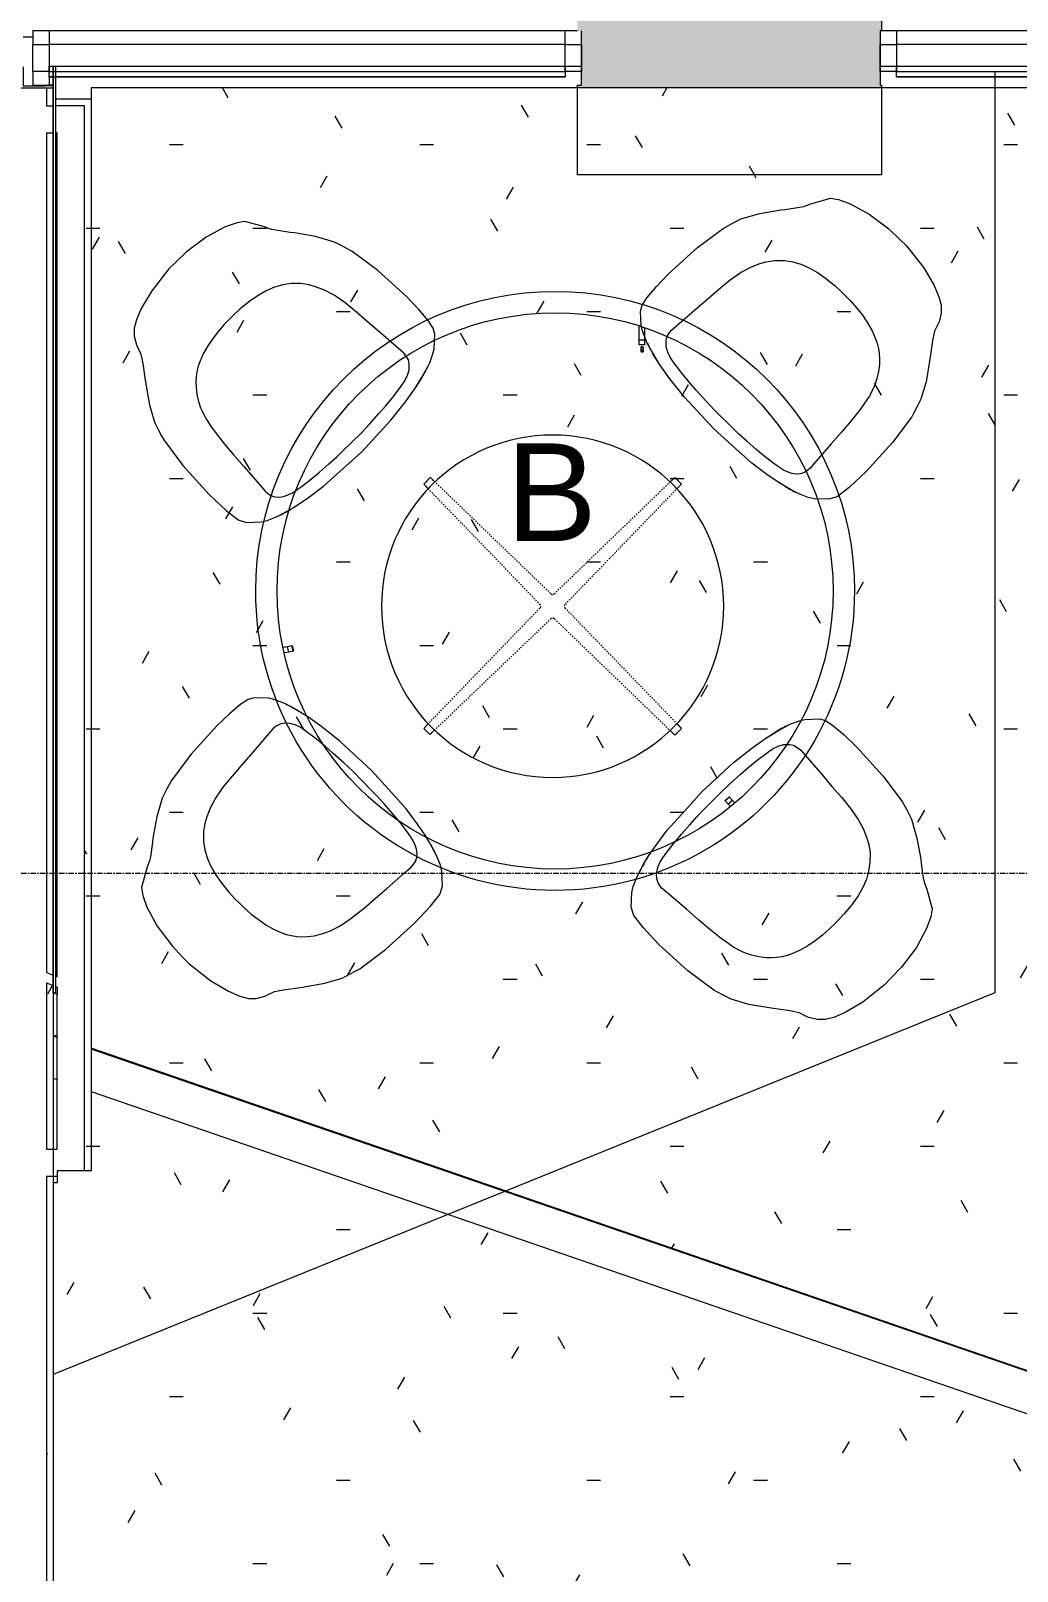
# Model space of a CAD drawing. Header units: inches. Extents: x 29752 to 32426, y -178 to 5722.
# Drawn here: x 30016 to 30106.8, y 5283.2 to 5424.9 of the extents above; entities that cross this region are included whole.
import ezdxf

# ---------------------------------------------------------------- set-up
doc = ezdxf.new("R2010")
doc.units = ezdxf.units.IN
doc.header["$MEASUREMENT"] = 0
doc.linetypes.add('Dash', pattern=[0.25, 0.125, -0.125])
doc.linetypes.add('Grid Line 1_2_', pattern=[0.875, 0.5, -0.125, 0.125, -0.125])
for name, color, linetype, lineweight in [('1900 Duke Street_2nd Flr_LINKED_dwg', 8, 'Continuous', 9), ('A-CLNG', 13, 'Continuous', 13), ('A-CLNG-PATT', 13, 'Continuous', 13), ('A-DETL', 90, 'Continuous', 9), ('A-DETL-GENF', 92, 'Continuous', 9), ('A-FLOR', 192, 'Continuous', 13), ('A-GLAZ-CURT', 52, 'Continuous', 9), ('A-GLAZ-CWMG', 51, 'Continuous', 9), ('A-WALL', 113, 'Continuous', 13), ('A-WALL-PATT', 111, 'Continuous', 13), ('AE-GLAZING', 7, 'Continuous', 9), ('E-LITE-EQPM', 33, 'Continuous', 9), ('E-LITE-EQPM-IDEN', 33, 'Continuous', 9), ('G-IMPT', 8, 'Continuous', 9), ('I-FURN', 30, 'Continuous', 9), ('I-FURN-HDLN', 30, 'Dash', 9), ('I-WALL', 2, 'Continuous', 13), ('S-GRID', 1, 'Continuous', 9)]:
    doc.layers.add(name, color=color, linetype=linetype, lineweight=lineweight)
doc.styles.add('Arial', font='arial.ttf', dxfattribs={"height": 9})
pattern_1 = [(0, (0, 0), (30.72, 7.68), [1.267, -21.773, 1.267, -21.773, -122.88]), (0, (0, 0), (30.72, 7.68), [-46.08, 1.267, -44.813, 1.267, -21.773, -53.76]), (0, (0, 0), (30.72, 7.68), [-115.2, 1.267, -14.093, 1.267, -37.133]), (120, (11.52, 3.84), (-22.0110751, 22.7643004), [1.267, -21.773, 1.267, -21.773, -122.88]), (120, (11.52, 3.84), (-22.0110751, 22.7643004), [-46.08, 1.267, -44.813, 1.267, -21.773, -53.76]), (120, (11.52, 3.84), (-22.0110751, 22.7643004), [-115.2, 1.267, -14.093, 1.267, -37.133]), (240, (15.36, 19.2), (-8.7089249, -30.4443004), [1.267, -21.773, 1.267, -21.773, -122.88]), (240, (15.36, 19.2), (-8.7089249, -30.4443004), [-46.08, 1.267, -44.813, 1.267, -21.773, -53.76]), (240, (15.36, 19.2), (-8.7089249, -30.4443004), [-115.2, 1.267, -14.093, 1.267, -37.133])]

# ---------------------------------------------------------------- blocks, each defined once
blk = doc.blocks.new('1900 Duke Street_2nd Flr_LINKED_dwg-5565117-FIRST FLOOR')
at = {"layer": 'AE-GLAZING'}
for p, q in [((916.81, 1045.53), (917.69, 1045.53)), ((919.56, 1041.03), (918.81, 1041.03))]:
    blk.add_line(p, q, dxfattribs=at)
at = {"layer": 'AE-GLAZING', "flags": 128}
blk.add_lwpolyline([(916.81, 1042.78), (916.81, 1041.03), (918.81, 1041.03), (918.81, 1041.08)], dxfattribs=at)
blk = doc.blocks.new('HermanMiller_Collection_SaibaSideChair - Conference Chair-6290401-FIRST FLOOR')
at = {"layer": 'I-FURN'}
for p, q in [((3.01, 12.86), (-0.58, 12.69)), ((4.61, 12.82), (3.01, 12.86)), ((5.95, 12.71), (4.61, 12.82)), ((-5.27, 11.72), (-6.85, 10.84)), ((-4.36, 12.02), (-5.27, 11.72)), ((-4.36, 12.02), (-5.27, 11.72)), ((-4.36, 12.02), (-5.27, 11.72)), ((-3.51, 12.26), (-4.36, 12.02)), ((-3.51, 12.26), (-4.36, 12.02)), ((-3.51, 12.26), (-4.36, 12.02)), ((-0.58, 12.69), (-3.51, 12.26)), ((-0.58, 12.69), (-3.51, 12.26)), ((-0.58, 12.69), (-3.51, 12.26)), ((6.75, 12.54), (5.95, 12.71)), ((7.25, 12.26), (6.75, 12.54)), ((8.17, 11.26), (7.25, 12.26)), ((-6.85, 10.84), (-8.47, 9.72)), ((8.42, 10.85), (8.17, 11.26)), ((8.79, 10.06), (8.42, 10.85)), ((8.9, 9.75), (8.79, 10.06)), ((-9.85, 8.67), (-10.18, 8.45)), ((-8.78, 9.46), (-9.85, 8.67)), ((-8.47, 9.72), (-8.78, 9.46)), ((0.72, 8.59), (-0.61, 8.46)), ((2.04, 8.68), (0.72, 8.59)), ((3.38, 8.79), (2.04, 8.68)), ((6.15, 8.99), (3.38, 8.79)), ((6.48, 9.01), (6.15, 8.99)), ((6.83, 8.96), (6.48, 9.01)), ((7.22, 8.86), (6.83, 8.96)), ((7.53, 8.65), (7.22, 8.86)), ((7.92, 8.25), (7.53, 8.65)), ((9.24, 8.56), (8.9, 9.75)), ((9.49, 7.51), (9.22, 8.68)), ((9.49, 7.51), (9.22, 8.68)), ((9.49, 7.51), (9.24, 8.56)), ((-12.44, 7.24), (-12.87, 6.64)), ((-10.82, 8.16), (-12.44, 7.24)), ((-10.18, 8.45), (-10.82, 8.16)), ((-4.14, 7.29), (-4.76, 6.85)), ((-3.59, 7.59), (-4.14, 7.29)), ((-2.79, 7.94), (-3.59, 7.59)), ((-1.82, 8.24), (-2.79, 7.94)), ((-0.61, 8.46), (-1.82, 8.24)), ((8.16, 7.81), (7.92, 8.25)), ((8.35, 7.27), (8.16, 7.81)), ((8.45, 6.68), (8.35, 7.27)), ((9.76, 5.96), (9.49, 7.51)), ((9.76, 5.96), (9.49, 7.51)), ((9.76, 5.96), (9.49, 7.51)), ((-12.87, 6.64), (-13.37, 5.6)), ((-5.39, 6.19), (-5.85, 5.56)), ((-4.76, 6.85), (-5.39, 6.19)), ((8.61, 5.51), (8.45, 6.68)), ((10, 3.79), (9.76, 5.96)), ((-13.37, 5.6), (-13.93, 3.7)), ((-6.24, 4.89), (-6.54, 4.1)), ((-5.85, 5.56), (-6.24, 4.89)), ((8.72, 4.4), (8.61, 5.51)), ((8.78, 3.48), (8.72, 4.4)), ((-13.93, 3.7), (-14.25, 1.45)), ((-6.77, 3.27), (-6.93, 2.38)), ((-6.54, 4.1), (-6.77, 3.27)), ((8.85, 2.16), (8.78, 3.48)), ((10.16, -0.13), (10, 3.79)), ((-14.25, 1.45), (-14.28, 0)), ((-14.25, 1.45), (-14.28, 0)), ((-6.93, 2.38), (-7.05, 1.24)), ((8.89, 1.06), (8.85, 2.16)), ((-7.05, 1.24), (-7.08, 0.39)), ((-7.08, 0.39), (-7.08, 0.01)), ((-7.08, 0.01), (-7.07, -0.82)), ((8.87, -1.46), (8.89, 1.06)), ((-14.28, 0), (-14.29, -0.8)), ((-14.28, 0), (-14.29, -0.8)), ((-14.29, -0.8), (-13.99, -3.35)), ((-14.29, -0.8), (-13.99, -3.35)), ((-7.07, -0.82), (-7.02, -1.63)), ((10.04, -2.44), (10.16, -0.13)), ((-7.02, -1.63), (-6.91, -2.45)), ((-6.91, -2.45), (-6.76, -3.28)), ((8.8, -3.11), (8.85, -2.1)), ((8.85, -2.1), (8.87, -1.46)), ((9.92, -4.88), (10.04, -2.44)), ((-13.99, -3.35), (-13.52, -5.18)), ((-6.76, -3.28), (-6.53, -4.11)), ((-6.53, -4.11), (-6.24, -4.84)), ((8.62, -5.37), (8.73, -4.23)), ((8.73, -4.23), (8.8, -3.11)), ((-13.52, -5.18), (-13.1, -6.23)), ((-6.24, -4.84), (-6.06, -5.24)), ((-6.06, -5.24), (-5.8, -5.65)), ((-5.8, -5.65), (-5.51, -6.04)), ((8.51, -6.33), (8.62, -5.37)), ((9.66, -6.6), (9.92, -4.88)), ((9.66, -6.6), (9.92, -4.88)), ((-13.1, -6.23), (-12.69, -6.93)), ((-12.69, -6.93), (-12.18, -7.44)), ((-5.51, -6.04), (-5.2, -6.4)), ((-5.2, -6.4), (-4.81, -6.76)), ((-4.81, -6.76), (-4.3, -7.17)), ((8.3, -7.41), (8.4, -6.96)), ((8.4, -6.96), (8.51, -6.33)), ((9.46, -7.72), (9.66, -6.6)), ((9.46, -7.72), (9.66, -6.6)), ((9.46, -7.72), (9.66, -6.6)), ((9.66, -6.6), (9.69, -6.39)), ((-12.18, -7.44), (-11.47, -7.87)), ((-11.47, -7.87), (-10.56, -8.18)), ((-10.56, -8.18), (-9.84, -8.66)), ((-4.3, -7.17), (-3.73, -7.51)), ((-3.73, -7.51), (-3.19, -7.79)), ((-3.19, -7.79), (-2.82, -7.92)), ((-2.82, -7.92), (-2.05, -8.17)), ((-2.05, -8.17), (-1.23, -8.33)), ((-1.23, -8.33), (-0.63, -8.42)), ((-0.63, -8.42), (0.72, -8.58)), ((7.43, -8.73), (7.76, -8.46)), ((7.76, -8.46), (7.96, -8.15)), ((7.96, -8.15), (8.14, -7.83)), ((8.14, -7.83), (8.3, -7.41)), ((9.25, -8.58), (9.46, -7.72)), ((9.36, -8.15), (9.46, -7.72)), ((9.36, -8.15), (9.46, -7.72)), ((-9.84, -8.66), (-8.78, -9.45)), ((-8.78, -9.45), (-8.44, -9.7)), ((-8.44, -9.7), (-6.72, -10.92)), ((0.72, -8.58), (2.05, -8.68)), ((2.05, -8.68), (3.47, -8.78)), ((3.47, -8.78), (5.92, -8.96)), ((5.92, -8.96), (6.45, -9)), ((6.45, -9), (6.73, -8.98)), ((6.73, -8.98), (7.09, -8.9)), ((7.09, -8.9), (7.43, -8.73)), ((8.73, -10.17), (8.9, -9.74)), ((8.9, -9.74), (9.25, -8.58)), ((-6.72, -10.92), (-5.26, -11.72)), ((7.24, -12.25), (8.17, -11.26)), ((8.17, -11.26), (8.47, -10.77)), ((8.47, -10.77), (8.73, -10.17)), ((-5.26, -11.72), (-4.53, -11.95)), ((-5.26, -11.72), (-4.53, -11.95)), ((-5.26, -11.72), (-4.53, -11.95)), ((-4.53, -11.95), (-3.9, -12.15)), ((-4.53, -11.95), (-3.9, -12.15)), ((-4.53, -11.95), (-3.9, -12.15)), ((-3.9, -12.15), (-3.52, -12.26)), ((-3.9, -12.15), (-3.52, -12.26)), ((-3.9, -12.15), (-3.52, -12.26)), ((-3.52, -12.26), (-0.58, -12.69)), ((-3.52, -12.26), (-0.58, -12.69)), ((-3.52, -12.26), (-0.58, -12.69)), ((-0.58, -12.69), (3.02, -12.86)), ((5.15, -12.78), (6.54, -12.62)), ((6.54, -12.62), (7.24, -12.25)), ((3.02, -12.86), (5.15, -12.78))]:
    blk.add_line(p, q, dxfattribs=at)
for centre, radius, start, end in [((1.18, 6.82), 8.25, 12.1813, 20.7413), ((-0.69, -6.21), 10.22, 339.7908, 343.2119), ((-0.69, -6.21), 10.22, 343.2119, 346.6331)]:
    blk.add_arc(centre, radius, start, end, dxfattribs=at)
blk = doc.blocks.new('HermanMiller_Collection_SaibaSideChair - Conference Chair-V4-FIRST FLOOR')
at = {"layer": 'I-FURN'}
for p, q in [((3.01, 12.86), (-0.58, 12.69)), ((4.61, 12.82), (3.01, 12.86)), ((5.95, 12.71), (4.61, 12.82)), ((-5.27, 11.72), (-6.85, 10.84)), ((-4.36, 12.02), (-5.27, 11.72)), ((-4.36, 12.02), (-5.27, 11.72)), ((-4.36, 12.02), (-5.27, 11.72)), ((-3.51, 12.26), (-4.36, 12.02)), ((-3.51, 12.26), (-4.36, 12.02)), ((-3.51, 12.26), (-4.36, 12.02)), ((-0.58, 12.69), (-3.51, 12.26)), ((-0.58, 12.69), (-3.51, 12.26)), ((-0.58, 12.69), (-3.51, 12.26)), ((6.75, 12.54), (5.95, 12.71)), ((7.25, 12.26), (6.75, 12.54)), ((8.17, 11.26), (7.25, 12.26)), ((-6.85, 10.84), (-8.47, 9.72)), ((8.42, 10.85), (8.17, 11.26)), ((8.79, 10.06), (8.42, 10.85)), ((8.9, 9.75), (8.79, 10.06)), ((-9.85, 8.67), (-10.18, 8.45)), ((-8.78, 9.46), (-9.85, 8.67)), ((-8.47, 9.72), (-8.78, 9.46)), ((0.72, 8.59), (-0.61, 8.46)), ((2.04, 8.68), (0.72, 8.59)), ((3.38, 8.79), (2.04, 8.68)), ((6.15, 8.99), (3.38, 8.79)), ((6.48, 9.01), (6.15, 8.99)), ((6.83, 8.96), (6.48, 9.01)), ((7.22, 8.86), (6.83, 8.96)), ((7.53, 8.65), (7.22, 8.86)), ((7.92, 8.25), (7.53, 8.65)), ((9.24, 8.56), (8.9, 9.75)), ((9.49, 7.51), (9.22, 8.68)), ((9.49, 7.51), (9.22, 8.68)), ((9.49, 7.51), (9.24, 8.56)), ((-12.44, 7.24), (-12.87, 6.64)), ((-10.82, 8.16), (-12.44, 7.24)), ((-10.18, 8.45), (-10.82, 8.16)), ((-4.14, 7.29), (-4.76, 6.85)), ((-3.59, 7.59), (-4.14, 7.29)), ((-2.79, 7.94), (-3.59, 7.59)), ((-1.82, 8.24), (-2.79, 7.94)), ((-0.61, 8.46), (-1.82, 8.24)), ((8.16, 7.81), (7.92, 8.25)), ((8.35, 7.27), (8.16, 7.81)), ((8.45, 6.68), (8.35, 7.27)), ((9.76, 5.96), (9.49, 7.51)), ((9.76, 5.96), (9.49, 7.51)), ((9.76, 5.96), (9.49, 7.51)), ((-12.87, 6.64), (-13.37, 5.6)), ((-5.39, 6.19), (-5.85, 5.56)), ((-4.76, 6.85), (-5.39, 6.19)), ((8.61, 5.51), (8.45, 6.68)), ((10, 3.79), (9.76, 5.96)), ((-13.37, 5.6), (-13.93, 3.7)), ((-6.24, 4.89), (-6.54, 4.1)), ((-5.85, 5.56), (-6.24, 4.89)), ((8.72, 4.4), (8.61, 5.51)), ((8.78, 3.48), (8.72, 4.4)), ((-13.93, 3.7), (-14.25, 1.45)), ((-6.77, 3.27), (-6.93, 2.38)), ((-6.54, 4.1), (-6.77, 3.27)), ((8.85, 2.16), (8.78, 3.48)), ((10.16, -0.13), (10, 3.79)), ((-14.25, 1.45), (-14.28, 0)), ((-14.25, 1.45), (-14.28, 0)), ((-6.93, 2.38), (-7.05, 1.24)), ((8.89, 1.06), (8.85, 2.16)), ((-7.05, 1.24), (-7.08, 0.39)), ((-7.08, 0.39), (-7.08, 0.01)), ((-7.08, 0.01), (-7.07, -0.82)), ((8.87, -1.46), (8.89, 1.06)), ((-14.28, 0), (-14.29, -0.8)), ((-14.28, 0), (-14.29, -0.8)), ((-14.29, -0.8), (-13.99, -3.35)), ((-14.29, -0.8), (-13.99, -3.35)), ((-7.07, -0.82), (-7.02, -1.63)), ((10.04, -2.44), (10.16, -0.13)), ((-7.02, -1.63), (-6.91, -2.45)), ((-6.91, -2.45), (-6.76, -3.28)), ((8.8, -3.11), (8.85, -2.1)), ((8.85, -2.1), (8.87, -1.46)), ((9.92, -4.88), (10.04, -2.44)), ((-13.99, -3.35), (-13.52, -5.18)), ((-6.76, -3.28), (-6.53, -4.11)), ((-6.53, -4.11), (-6.24, -4.84)), ((8.62, -5.37), (8.73, -4.23)), ((8.73, -4.23), (8.8, -3.11)), ((-13.52, -5.18), (-13.1, -6.23)), ((-6.24, -4.84), (-6.06, -5.24)), ((-6.06, -5.24), (-5.8, -5.65)), ((-5.8, -5.65), (-5.51, -6.04)), ((8.51, -6.33), (8.62, -5.37)), ((9.66, -6.6), (9.92, -4.88)), ((9.66, -6.6), (9.92, -4.88)), ((-13.1, -6.23), (-12.69, -6.93)), ((-12.69, -6.93), (-12.18, -7.44)), ((-5.51, -6.04), (-5.2, -6.4)), ((-5.2, -6.4), (-4.81, -6.76)), ((-4.81, -6.76), (-4.3, -7.17)), ((8.3, -7.41), (8.4, -6.96)), ((8.4, -6.96), (8.51, -6.33)), ((9.46, -7.72), (9.66, -6.6)), ((9.46, -7.72), (9.66, -6.6)), ((9.46, -7.72), (9.66, -6.6)), ((9.66, -6.6), (9.69, -6.39)), ((-12.18, -7.44), (-11.47, -7.87)), ((-11.47, -7.87), (-10.56, -8.18)), ((-10.56, -8.18), (-9.84, -8.66)), ((-4.3, -7.17), (-3.73, -7.51)), ((-3.73, -7.51), (-3.19, -7.79)), ((-3.19, -7.79), (-2.82, -7.92)), ((-2.82, -7.92), (-2.05, -8.17)), ((-2.05, -8.17), (-1.23, -8.33)), ((-1.23, -8.33), (-0.63, -8.42)), ((-0.63, -8.42), (0.72, -8.58)), ((7.43, -8.73), (7.76, -8.46)), ((7.76, -8.46), (7.96, -8.15)), ((7.96, -8.15), (8.14, -7.83)), ((8.14, -7.83), (8.3, -7.41)), ((9.25, -8.58), (9.46, -7.72)), ((9.36, -8.15), (9.46, -7.72)), ((9.36, -8.15), (9.46, -7.72)), ((-9.84, -8.66), (-8.78, -9.45)), ((-8.78, -9.45), (-8.44, -9.7)), ((-8.44, -9.7), (-6.72, -10.92)), ((0.72, -8.58), (2.05, -8.68)), ((2.05, -8.68), (3.47, -8.78)), ((3.47, -8.78), (5.92, -8.96)), ((5.92, -8.96), (6.45, -9)), ((6.45, -9), (6.73, -8.98)), ((6.73, -8.98), (7.09, -8.9)), ((7.09, -8.9), (7.43, -8.73)), ((8.73, -10.17), (8.9, -9.74)), ((8.9, -9.74), (9.25, -8.58)), ((-6.72, -10.92), (-5.26, -11.72)), ((7.24, -12.25), (8.17, -11.26)), ((8.17, -11.26), (8.47, -10.77)), ((8.47, -10.77), (8.73, -10.17)), ((-5.26, -11.72), (-4.53, -11.95)), ((-5.26, -11.72), (-4.53, -11.95)), ((-5.26, -11.72), (-4.53, -11.95)), ((-4.53, -11.95), (-3.9, -12.15)), ((-4.53, -11.95), (-3.9, -12.15)), ((-4.53, -11.95), (-3.9, -12.15)), ((-3.9, -12.15), (-3.52, -12.26)), ((-3.9, -12.15), (-3.52, -12.26)), ((-3.9, -12.15), (-3.52, -12.26)), ((-3.52, -12.26), (-0.58, -12.69)), ((-3.52, -12.26), (-0.58, -12.69)), ((-3.52, -12.26), (-0.58, -12.69)), ((-0.58, -12.69), (3.02, -12.86)), ((5.15, -12.78), (6.54, -12.62)), ((6.54, -12.62), (7.24, -12.25)), ((3.02, -12.86), (5.15, -12.78))]:
    blk.add_line(p, q, dxfattribs=at)
for centre, radius, start, end in [((1.18, 6.82), 8.25, 12.1813, 20.7413), ((-0.69, -6.21), 10.22, 339.7908, 346.6331)]:
    blk.add_arc(centre, radius, start, end, dxfattribs=at)
blk = doc.blocks.new('HermanMiller_Collection_SaibaSideChair - Conference Chair-6290403-FIRST FLOOR')
at = {"layer": 'I-FURN'}
for p, q in [((-0.58, 12.69), (3.02, 12.86)), ((3.02, 12.86), (5.15, 12.78)), ((5.15, 12.78), (6.54, 12.62)), ((-6.72, 10.92), (-5.26, 11.72)), ((-5.26, 11.72), (-4.53, 11.95)), ((-5.26, 11.72), (-4.53, 11.95)), ((-5.26, 11.72), (-4.53, 11.95)), ((-4.53, 11.95), (-3.9, 12.15)), ((-4.53, 11.95), (-3.9, 12.15)), ((-4.53, 11.95), (-3.9, 12.15)), ((-3.9, 12.15), (-3.52, 12.26)), ((-3.9, 12.15), (-3.52, 12.26)), ((-3.9, 12.15), (-3.52, 12.26)), ((-3.52, 12.26), (-0.58, 12.69)), ((-3.52, 12.26), (-0.58, 12.69)), ((-3.52, 12.26), (-0.58, 12.69)), ((6.54, 12.62), (7.24, 12.25)), ((7.24, 12.25), (8.17, 11.26)), ((-8.44, 9.7), (-6.72, 10.92)), ((8.17, 11.26), (8.47, 10.77)), ((8.47, 10.77), (8.73, 10.17)), ((8.73, 10.17), (8.9, 9.74)), ((-10.56, 8.18), (-9.84, 8.66)), ((-9.84, 8.66), (-8.78, 9.45)), ((-8.78, 9.45), (-8.44, 9.7)), ((-0.63, 8.42), (0.72, 8.58)), ((0.72, 8.58), (2.05, 8.68)), ((2.05, 8.68), (3.47, 8.78)), ((3.47, 8.78), (5.92, 8.96)), ((5.92, 8.96), (6.45, 9)), ((6.45, 9), (6.73, 8.98)), ((6.73, 8.98), (7.09, 8.9)), ((7.09, 8.9), (7.43, 8.73)), ((7.43, 8.73), (7.76, 8.46)), ((8.9, 9.74), (9.25, 8.58)), ((9.25, 8.58), (9.46, 7.72)), ((-12.69, 6.93), (-12.18, 7.44)), ((-12.18, 7.44), (-11.47, 7.87)), ((-11.47, 7.87), (-10.56, 8.18)), ((-4.81, 6.76), (-4.3, 7.17)), ((-4.3, 7.17), (-3.73, 7.51)), ((-3.73, 7.51), (-3.19, 7.79)), ((-3.19, 7.79), (-2.82, 7.92)), ((-2.82, 7.92), (-2.05, 8.17)), ((-2.05, 8.17), (-1.23, 8.33)), ((-1.23, 8.33), (-0.63, 8.42)), ((7.76, 8.46), (7.96, 8.15)), ((7.96, 8.15), (8.14, 7.83)), ((8.14, 7.83), (8.3, 7.41)), ((8.3, 7.41), (8.4, 6.96)), ((9.36, 8.15), (9.46, 7.72)), ((9.36, 8.15), (9.46, 7.72)), ((9.46, 7.72), (9.66, 6.6)), ((9.46, 7.72), (9.66, 6.6)), ((9.46, 7.72), (9.66, 6.6)), ((-13.52, 5.18), (-13.1, 6.23)), ((-13.1, 6.23), (-12.69, 6.93)), ((-5.8, 5.65), (-5.51, 6.04)), ((-5.51, 6.04), (-5.2, 6.4)), ((-5.2, 6.4), (-4.81, 6.76)), ((8.4, 6.96), (8.51, 6.33)), ((8.51, 6.33), (8.62, 5.37)), ((9.66, 6.6), (9.69, 6.39)), ((9.66, 6.6), (9.92, 4.88)), ((9.66, 6.6), (9.92, 4.88)), ((-13.99, 3.35), (-13.52, 5.18)), ((-6.53, 4.11), (-6.24, 4.84)), ((-6.24, 4.84), (-6.06, 5.24)), ((-6.06, 5.24), (-5.8, 5.65)), ((8.62, 5.37), (8.73, 4.23)), ((9.92, 4.88), (10.04, 2.44)), ((-14.29, 0.8), (-13.99, 3.35)), ((-14.29, 0.8), (-13.99, 3.35)), ((-6.91, 2.45), (-6.76, 3.28)), ((-6.76, 3.28), (-6.53, 4.11)), ((8.73, 4.23), (8.8, 3.11)), ((8.8, 3.11), (8.85, 2.1)), ((-7.07, 0.82), (-7.02, 1.63)), ((-7.02, 1.63), (-6.91, 2.45)), ((8.85, 2.1), (8.87, 1.46)), ((8.87, 1.46), (8.89, -1.06)), ((10.04, 2.44), (10.16, 0.13)), ((-14.28, 0), (-14.29, 0.8)), ((-14.28, 0), (-14.29, 0.8)), ((-14.25, -1.45), (-14.28, 0)), ((-14.25, -1.45), (-14.28, 0)), ((-7.08, -0.01), (-7.07, 0.82)), ((10.16, 0.13), (10, -3.79)), ((-7.08, -0.39), (-7.08, -0.01)), ((-7.05, -1.24), (-7.08, -0.39)), ((-6.93, -2.38), (-7.05, -1.24)), ((8.89, -1.06), (8.85, -2.16)), ((-13.93, -3.7), (-14.25, -1.45)), ((-6.77, -3.27), (-6.93, -2.38)), ((8.85, -2.16), (8.78, -3.48)), ((-13.37, -5.6), (-13.93, -3.7)), ((-6.54, -4.1), (-6.77, -3.27)), ((-6.24, -4.89), (-6.54, -4.1)), ((8.78, -3.48), (8.72, -4.4)), ((10, -3.79), (9.76, -5.96)), ((-12.87, -6.64), (-13.37, -5.6)), ((-5.85, -5.56), (-6.24, -4.89)), ((-5.39, -6.19), (-5.85, -5.56)), ((8.61, -5.51), (8.45, -6.68)), ((8.72, -4.4), (8.61, -5.51)), ((-12.44, -7.24), (-12.87, -6.64)), ((-4.76, -6.85), (-5.39, -6.19)), ((-4.14, -7.29), (-4.76, -6.85)), ((8.45, -6.68), (8.35, -7.27)), ((9.76, -5.96), (9.49, -7.51)), ((9.76, -5.96), (9.49, -7.51)), ((9.76, -5.96), (9.49, -7.51)), ((-10.82, -8.16), (-12.44, -7.24)), ((-10.18, -8.45), (-10.82, -8.16)), ((-9.85, -8.67), (-10.18, -8.45)), ((-3.59, -7.59), (-4.14, -7.29)), ((-2.79, -7.94), (-3.59, -7.59)), ((-1.82, -8.24), (-2.79, -7.94)), ((-0.61, -8.46), (-1.82, -8.24)), ((0.72, -8.59), (-0.61, -8.46)), ((7.92, -8.25), (7.53, -8.65)), ((8.16, -7.81), (7.92, -8.25)), ((8.35, -7.27), (8.16, -7.81)), ((9.49, -7.51), (9.22, -8.68)), ((9.49, -7.51), (9.22, -8.68)), ((9.49, -7.51), (9.24, -8.56)), ((-8.78, -9.46), (-9.85, -8.67)), ((-8.47, -9.72), (-8.78, -9.46)), ((-6.85, -10.84), (-8.47, -9.72)), ((2.04, -8.68), (0.72, -8.59)), ((3.38, -8.79), (2.04, -8.68)), ((6.15, -8.99), (3.38, -8.79)), ((6.48, -9.01), (6.15, -8.99)), ((6.83, -8.96), (6.48, -9.01)), ((7.22, -8.86), (6.83, -8.96)), ((7.53, -8.65), (7.22, -8.86)), ((8.9, -9.75), (8.79, -10.06)), ((9.24, -8.56), (8.9, -9.75)), ((-5.27, -11.72), (-6.85, -10.84)), ((8.17, -11.26), (7.25, -12.26)), ((8.42, -10.85), (8.17, -11.26)), ((8.79, -10.06), (8.42, -10.85)), ((-4.36, -12.02), (-5.27, -11.72)), ((-4.36, -12.02), (-5.27, -11.72)), ((-4.36, -12.02), (-5.27, -11.72)), ((-3.51, -12.26), (-4.36, -12.02)), ((-3.51, -12.26), (-4.36, -12.02)), ((-3.51, -12.26), (-4.36, -12.02)), ((-0.58, -12.69), (-3.51, -12.26)), ((-0.58, -12.69), (-3.51, -12.26)), ((-0.58, -12.69), (-3.51, -12.26)), ((3.01, -12.86), (-0.58, -12.69)), ((5.95, -12.71), (4.61, -12.82)), ((6.75, -12.54), (5.95, -12.71)), ((7.25, -12.26), (6.75, -12.54)), ((4.61, -12.82), (3.01, -12.86))]:
    blk.add_line(p, q, dxfattribs=at)
for centre, radius, start, end in [((-0.69, 6.21), 10.22, 13.3669, 20.2092), ((1.18, -6.82), 8.25, 339.2587, 347.8187)]:
    blk.add_arc(centre, radius, start, end, dxfattribs=at)
blk = doc.blocks.new('Table-Coffee-Teknion-BBCTC_Cosmos_Round-R2013 - 17 3_4_ High-6290376-FIRST FLOOR')
at = {"layer": 'I-FURN'}
for p, q in [((-10.81, 11.45), (-11.24, 11.86)), ((11.24, 11.86), (10.81, 11.45)), ((-11.85, 11.25), (-11.44, 10.83)), ((11.44, 10.83), (11.85, 11.25)), ((-11.44, -10.83), (-11.85, -11.25)), ((11.81, -11.29), (11.41, -10.86)), ((-11.24, -11.86), (-10.81, -11.45)), ((10.82, -11.45), (11.24, -11.86))]:
    blk.add_line(p, q, dxfattribs=at)
for radius, start, end in [(15.75, 0, 180), (16.34, 133.4535, 136.4655), (15.75, 133.359, 136.5603), (15.75, 43.4397, 46.635), (16.34, 43.5345, 46.5404), (15.75, 180, 360), (16.34, 223.5345, 226.5404), (15.75, 223.4397, 226.635), (15.75, 313.3594, 316.3973), (16.34, 313.4535, 316.3027)]:
    blk.add_arc((0, 0), radius, start, end, dxfattribs=at)
at = {"layer": 'I-FURN-HDLN'}
for p, q in [((-11.24, 11.86), (-0.14, 1.13)), ((0.14, 1.13), (11.24, 11.86)), ((-1.13, 0.14), (-11.85, 11.25)), ((11.85, 11.25), (1.13, 0.14)), ((-11.85, -11.25), (-1.13, -0.13)), ((-0.14, -1.13), (-11.24, -11.86)), ((11.24, -11.86), (0.14, -1.14)), ((1.14, -0.14), (11.81, -11.29))]:
    blk.add_line(p, q, dxfattribs=at)
for centre, start, end in [((-1.29, 0), 319.2979, 41.4043), ((0, 1.29), 228.5957, 311.4043), ((1.29, 0), 138.6476, 223.7627), ((0, -1.29), 47.5735, 131.4196)]:
    blk.add_arc(centre, 0.206, start, end, dxfattribs=at)
blk = doc.blocks.new('System Panel - Glazed-6362419-FIRST FLOOR')
at = {"layer": 'A-GLAZ-CURT'}
for p, q in [((17.6, 1.75), (-26.65, 1.75)), ((-26.65, 1.25), (-26.65, 1.75)), ((26.65, 1.75), (17.6, 1.75)), ((26.65, 1.75), (26.65, 1.25))]:
    blk.add_line(p, q, dxfattribs=at)
blk = doc.blocks.new('System Panel - Glazed-6362423-FIRST FLOOR')
at = {"layer": 'A-GLAZ-CURT'}
for p, q in [((23.375, 1.75), (-23.75, 1.75)), ((-23.75, 1.25), (-23.75, 1.75)), ((23.75, 1.75), (23.375, 1.75)), ((23.75, 1.75), (23.75, 1.25))]:
    blk.add_line(p, q, dxfattribs=at)
blk = doc.blocks.new('Rectangular Mullion - 1_5_ x 2_5_ rectangular-V63-FIRST FLOOR')
at = {"layer": 'A-GLAZ-CWMG'}
for p, q in [((0, 1.25), (-1.5, 1.25)), ((-1.5, 1.25), (-1.5, -0.75)), ((-1.5, -0.75), (-1.5, -1.25)), ((-1.5, -1.25), (0, -1.25))]:
    blk.add_line(p, q, dxfattribs=at)
blk = doc.blocks.new('Rectangular Mullion - 1_5_ x 2_5_ rectangular-6362286-FIRST FLOOR')
at = {"layer": 'A-GLAZ-CWMG'}
for p, q in [((30095.74, 5423.64), (30095.74, 5421.64)), ((30149.05, 5423.64), (30095.74, 5423.64)), ((30149.05, 5421.64), (30149.05, 5423.64)), ((30095.74, 5421.64), (30095.74, 5421.14)), ((30149.05, 5421.14), (30149.05, 5421.64)), ((30095.74, 5421.14), (30149.05, 5421.14))]:
    blk.add_line(p, q, dxfattribs=at)
blk = doc.blocks.new('Rectangular Mullion - 1_5_ x 2_5_ rectangular-6362297-FIRST FLOOR')
at = {"layer": 'A-GLAZ-CWMG'}
for p, q in [((30017.74, 5423.64), (30017.74, 5421.14)), ((30065.24, 5423.64), (30017.74, 5423.64)), ((30065.24, 5421.64), (30065.24, 5423.64)), ((30065.24, 5421.14), (30065.24, 5421.64)), ((30017.74, 5421.14), (30018.11, 5421.14)), ((30018.11, 5421.14), (30065.24, 5421.14))]:
    blk.add_line(p, q, dxfattribs=at)
blk = doc.blocks.new('Rectangular Mullion - 1_5_ x 2_5_ rectangular-V64-FIRST FLOOR')
at = {"layer": 'A-GLAZ-CWMG'}
for p, q in [((0, 1.25), (-1.5, 1.25)), ((-1.5, 1.25), (-1.5, -1.25)), ((0, -1.25), (0, 1.25)), ((-1.5, -1.25), (0, -1.25))]:
    blk.add_line(p, q, dxfattribs=at)
blk = doc.blocks.new('Rectangular Mullion - 1_5_ x 2_5_ rectangular-V65-FIRST FLOOR')
at = {"layer": 'A-GLAZ-CWMG'}
for p, q in [((-1.5, -0.75), (-1.5, 1.25)), ((-1.5, 1.25), (0, 1.25)), ((-1.5, -1.25), (-1.5, -0.75)), ((0, -1.25), (-1.5, -1.25))]:
    blk.add_line(p, q, dxfattribs=at)
blk = doc.blocks.new('EUREKA LIGHTING_4800-54 CYCLE-WHM - 272ASA30AAA_sat-6283001-FIRST FLOOR')
at = {"layer": 'G-IMPT'}
for p, q in [((17.9, 28.45), (17.88, 28.42)), ((17.88, 28.42), (18.25, 28.09)), ((17.9, 28.45), (18.17, 28.76)), ((18.28, 28.12), (17.9, 28.45)), ((18.17, 28.76), (18.34, 28.96)), ((18.55, 28.44), (18.17, 28.76)), ((18.28, 28.12), (18.55, 28.44)), ((18.55, 28.44), (18.7, 28.6)), ((18.25, 28.09), (18.28, 28.12))]:
    blk.add_line(p, q, dxfattribs=at)
blk = doc.blocks.new('EUREKA LIGHTING_4800-54 CYCLE-WHM - 272ASA30AAA_sat-6283000-FIRST FLOOR')
at = {"layer": 'G-IMPT'}
for p, q in [((-22.41, 14.28), (-22.77, 14.36)), ((-22.29, 14.77), (-22.66, 14.85)), ((-22.29, 14.77), (-22.41, 14.28)), ((-22, 14.19), (-22.41, 14.28)), ((-21.89, 14.68), (-22.29, 14.77)), ((-21.89, 14.68), (-22, 14.19)), ((-22, 14.19), (-21.96, 14.18)), ((-21.96, 14.18), (-21.85, 14.67)), ((-21.85, 14.67), (-21.89, 14.68))]:
    blk.add_line(p, q, dxfattribs=at)
blk = doc.blocks.new('EUREKA LIGHTING_4800-54 CYCLE-WHM - 272ASA30AAA_sat-6282999-FIRST FLOOR')
at = {"layer": 'G-IMPT'}
for p, q in [((9.98, -13.49), (9.98, -13.53)), ((10.48, -13.49), (9.98, -13.49)), ((9.98, -13.53), (10.48, -13.53)), ((9.98, -13.53), (9.98, -13.94)), ((9.98, -13.94), (10.48, -13.94)), ((9.98, -13.94), (9.98, -15.19)), ((10.48, -13.53), (10.48, -13.49)), ((10.48, -13.53), (10.48, -13.94)), ((10.48, -13.94), (10.48, -15.05))]:
    blk.add_line(p, q, dxfattribs=at)
blk = doc.blocks.new('EUREKA LIGHTING_4800-54 CYCLE-WHM - 4800-54-64W-RED-6094898-FIRST FLOOR')
at = {"layer": 'E-LITE-EQPM', "flags": 128}
for points in [[(10.15, -12.91), (10.15, -12.97), (10.15, -13.03), (10.15, -13.07), (10.15, -13.12), (10.15, -13.15), (10.15, -13.18), (10.15, -13.21), (10.15, -13.22), (10.15, -13.24), (10.15, -13.24), (10.15, -13.25), (10.15, -13.24), (10.15, -13.23), (10.15, -13.22), (10.15, -13.2)], [(10.15, -13.14), (10.15, -13.1), (10.15, -13.11)], [(10.15, -13.25), (10.15, -13.25), (10.16, -13.29), (10.18, -13.31), (10.19, -13.33), (10.22, -13.34), (10.25, -13.34)], [(10.25, -13.34), (10.29, -13.34), (10.31, -13.33), (10.32, -13.31), (10.34, -13.28), (10.35, -13.26), (10.35, -13.25)], [(10.35, -12.91), (10.35, -12.97), (10.35, -13.03), (10.35, -13.07), (10.35, -13.12), (10.35, -13.15), (10.35, -13.18), (10.35, -13.21), (10.35, -13.22), (10.35, -13.24), (10.35, -13.24), (10.35, -13.25), (10.35, -13.24), (10.35, -13.23), (10.35, -13.22), (10.35, -13.2)], [(10.35, -13.14), (10.35, -13.1), (10.35, -13.11)]]:
    blk.add_lwpolyline(points, dxfattribs=at)
at = {"layer": 'E-LITE-EQPM'}
for radius, start, end in [(27.56, 360, 180), (25.59, 0, 180), (27.56, 180, 360), (25.59, 180, 0)]:
    blk.add_arc((2.23, 9.15), radius, start, end, dxfattribs=at)
for start_param, end_param in [(1.570796, 4.712389), (4.712389, 7.853982)]:
    blk.add_ellipse((10.25, -12.91), major_axis=(0.0984, 0), ratio=0.99968, start_param=start_param, end_param=end_param, dxfattribs=at)
for name in ['EUREKA LIGHTING_4800-54 CYCLE-WHM - 272ASA30AAA_sat-6283001-FIRST FLOOR', 'EUREKA LIGHTING_4800-54 CYCLE-WHM - 272ASA30AAA_sat-6283000-FIRST FLOOR', 'EUREKA LIGHTING_4800-54 CYCLE-WHM - 272ASA30AAA_sat-6282999-FIRST FLOOR']:
    blk.add_blockref(name, (0, 0))
blk = doc.blocks.new('Furniture 3 - Furniture 1-6136880-FIRST FLOOR')
at = {"layer": 'I-FURN'}
for p, q in [((30018.11, 5421.64), (30018.32, 5421.64)), ((30018.11, 5336.37), (30018.11, 5421.64)), ((30018.32, 5421.64), (30018.32, 5336.37)), ((30018.32, 5336.37), (30018.11, 5336.37))]:
    blk.add_line(p, q, dxfattribs=at)
blk = doc.blocks.new('Rectangular Mullion - 1_5_ x 2_5_ rectangular-6353520-FIRST FLOOR')
at = {"layer": 'A-GLAZ-CWMG', "lineweight": 20}
for p, q in [((-1.5, 1.25), (0, 1.25)), ((-1.5, -1.25), (-1.5, 1.25)), ((0, 1.25), (0, -1.25)), ((0, -1.25), (-1.5, -1.25))]:
    blk.add_line(p, q, dxfattribs=at)
blk = doc.blocks.new('Rectangular Mullion - 2_5_ x 5_ rectangular-6362300-FIRST FLOOR')
at = {"layer": 'A-GLAZ-CWMG'}
for p, q in [((30095.74, 5424.89), (30095.74, 5423.64)), ((30149.05, 5424.89), (30095.74, 5424.89)), ((30149.05, 5423.64), (30149.05, 5424.89))]:
    blk.add_line(p, q, dxfattribs=at)
blk = doc.blocks.new('Rectangular Mullion - 2_5_ x 5_ rectangular-6362305-FIRST FLOOR')
at = {"layer": 'A-GLAZ-CWMG'}
for p, q in [((30017.74, 5424.89), (30017.74, 5423.64)), ((30065.24, 5424.89), (30017.74, 5424.89)), ((30065.24, 5423.64), (30065.24, 5424.89)), ((30017.74, 5420.64), (30017.74, 5419.89)), ((30018.11, 5419.89), (30017.74, 5419.89))]:
    blk.add_line(p, q, dxfattribs=at)
blk = doc.blocks.new('System Panel - Glazed-6362420-FIRST FLOOR')
at = {"layer": 'A-GLAZ-CURT', "lineweight": 13}
for p, q in [((-26.65, 0.75), (-26.65, 1.75)), ((-26.65, 1.75), (26.65, 1.75)), ((26.65, 1.75), (26.65, 0.75)), ((26.65, 0.75), (-26.65, 0.75))]:
    blk.add_line(p, q, dxfattribs=at)
blk = doc.blocks.new('Rectangular Mullion - 1_5_ x 2_5_ rectangular-6353524-FIRST FLOOR')
at = {"layer": 'A-GLAZ-CWMG', "lineweight": 20}
for p, q in [((0, 1.25), (-1.5, 1.25)), ((-1.5, 1.25), (-1.5, -1.25)), ((0, -1.25), (0, 1.25)), ((-1.5, -1.25), (0, -1.25))]:
    blk.add_line(p, q, dxfattribs=at)
blk = doc.blocks.new('System Panel - Glazed-6362424-FIRST FLOOR')
at = {"layer": 'A-GLAZ-CURT', "lineweight": 13}
for p, q in [((-23.75, 0.75), (-23.75, 1.75)), ((-23.75, 1.75), (23.17, 1.75)), ((23.38, 1.75), (23.75, 1.75)), ((23.75, 1.75), (23.75, 0.75)), ((23.17, 0.75), (-23.75, 0.75)), ((23.75, 0.75), (23.38, 0.75))]:
    blk.add_line(p, q, dxfattribs=at)

msp = doc.modelspace()

# ---------------------------------------------------------------- hatches: boundary and pattern name
at = {"layer": 'A-CLNG-PATT'}
h = msp.add_hatch(dxfattribs=at)
h.set_pattern_fill('FP_1', color=256, style=0, pattern_type=2)
h.set_pattern_definition(pattern_1)
h.paths.add_polyline_path([(30036.78, 5098.14), (30146.49, 5098.14), (30146.49, 5284.3), (30021.61, 5327.3), (30021.61, 5319.99), (30018.49, 5319.99), (30018.49, 5318.87), (30018.11, 5318.87), (30018.11, 5098.14)], flags=0)
h.paths.add_polyline_path([(30179.74, 5098.14), (30179.74, 5150.02), (30150.24, 5150.02), (30150.24, 5098.14)], flags=0)
h.paths.add_polyline_path([(30125.76, 5130.56), (30036.78, 5166.6), (30037.53, 5168.45), (30126.51, 5132.41), (30125.83, 5130.75)], flags=0)
h.paths.add_polyline_path([(30125.76, 5237.56), (30036.78, 5273.6), (30037.53, 5275.45), (30126.51, 5239.41)], flags=0)
h.paths.add_polyline_path([(30018.11, 5321.99), (30018.49, 5321.99), (30018.49, 5328.38), (30018.11, 5328.47)], flags=0)
at = {"layer": 'A-DETL-GENF'}
h = msp.add_hatch(dxfattribs=at)
h.set_pattern_fill('FP_1', style=0, pattern_type=2)
h.set_pattern_definition(pattern_1)
h.paths.add_polyline_path([(30179.74, 5153.37), (30180.42, 5153.37), (30180.42, 5405.37), (30149.61, 5405.37), (30149.61, 5419.64), (30094.36, 5419.64), (30094.36, 5411.64), (30066.36, 5411.64), (30066.36, 5419.64), (30021.61, 5419.64), (30021.61, 5331.27), (30150.42, 5286.88), (30150.42, 5153.37), (30179.74, 5153.37)], flags=0)
h = msp.add_hatch(dxfattribs=at)
h.set_pattern_fill('FP_1', style=0, pattern_type=2)
h.set_pattern_definition(pattern_1)
h.paths.add_polyline_path([(30093.39, 5411.64), (30094.36, 5411.64), (30094.36, 5419.64), (30066.36, 5419.64), (30066.36, 5411.64), (30080.78, 5411.64)], flags=0)
at = {"layer": 'A-WALL'}
msp.add_hatch(color=250, dxfattribs=at).paths.add_polyline_path([(30094.17, 5419.64), (30094.36, 5419.64), (30094.36, 5419.89), (30094.24, 5419.89), (30094.24, 5424.89), (30094.36, 5424.91), (30094.36, 5433.14), (30066.36, 5433.14), (30066.36, 5424.89), (30066.74, 5424.89), (30066.74, 5419.89), (30066.36, 5419.89), (30066.36, 5419.64), (30080.78, 5419.64)], flags=0)
at = {"layer": 'A-WALL-PATT', "lineweight": 9}
h = msp.add_hatch(dxfattribs=at)
h.set_pattern_fill('FP_1', color=256, style=0, pattern_type=2)
h.set_pattern_definition(pattern_1)
h.paths.add_polyline_path([(30018.11, 5098.13), (30018.11, 5319.49), (30017.49, 5319.49), (30017.49, 5098.13), (30018.11, 5098.13)], flags=0)
h.paths.add_polyline_path([(30017.49, 5321.99), (30018.11, 5321.99), (30018.11, 5337.05), (30017.49, 5337.3), (30017.49, 5328.47)], flags=0)
h.paths.add_polyline_path([(30018.11, 5337.99), (30018.11, 5415.5), (30017.49, 5415.5), (30017.53, 5338.23)], flags=0)
h.paths.add_polyline_path([(30018.11, 5418), (30018.11, 5419.64), (30017.49, 5419.64), (30017.49, 5418)], flags=0)
h = msp.add_hatch(dxfattribs=at)
h.set_pattern_fill('FP_1', color=256, style=0, pattern_type=2)
h.set_pattern_definition(pattern_1)
h.paths.add_polyline_path([(30021.61, 5319.99), (30021.61, 5418), (30020.99, 5418), (30020.99, 5319.99)], flags=0)

# ---------------------------------------------------------------- linework, layer by layer
at = {"layer": 'A-CLNG'}
for p, q in [((30018.49, 5332.27), (30018.11, 5332.39)), ((30150.24, 5286.9), (30021.61, 5331.19))]:
    msp.add_line(p, q, dxfattribs=at)
at = {"layer": 'A-DETL'}
for p, q in [((30021.61, 5419.64), (30021.61, 5331.27)), ((30149.61, 5419.64), (30021.61, 5419.64)), ((30021.61, 5331.27), (30150.42, 5286.91))]:
    msp.add_line(p, q, dxfattribs=at)
at = {"layer": 'A-FLOR'}
for p, q in [((30018.11, 5421.64), (30066.74, 5421.64)), ((30018.11, 5421.64), (30018.11, 5318.87)), ((30094.24, 5421.64), (30150.55, 5421.64)), ((30104.8, 5421.14), (30104.8, 5336.37)), ((30104.8, 5336.37), (30018.11, 5301.26))]:
    msp.add_line(p, q, dxfattribs=at)
at = {"layer": 'A-WALL', "color": 8, "lineweight": 20}
for p, q in [((30094.36, 5433.14), (30094.36, 5424.89)), ((30066.74, 5419.89), (30066.74, 5424.89)), ((30094.36, 5424.89), (30094.24, 5424.89)), ((30094.24, 5424.89), (30094.24, 5419.89)), ((30066.36, 5419.64), (30066.36, 5419.89)), ((30066.36, 5419.89), (30066.74, 5419.89)), ((30066.36, 5411.64), (30066.36, 5419.64)), ((30094.24, 5419.89), (30094.36, 5419.89)), ((30094.36, 5419.89), (30094.36, 5419.64)), ((30094.36, 5419.64), (30094.36, 5411.64)), ((30094.36, 5411.64), (30066.36, 5411.64))]:
    msp.add_line(p, q, dxfattribs=at)
at = {"layer": 'A-WALL'}
for p, q in [((30017.49, 5419.64), (30017.49, 5418)), ((30017.49, 5418), (30018.11, 5418)), ((30020.99, 5418), (30018.32, 5418)), ((30020.99, 5319.99), (30020.99, 5418)), ((30017.49, 5415.5), (30017.49, 5338.24)), ((30017.49, 5415.5), (30018.11, 5415.5)), ((30017.49, 5338.24), (30018.11, 5337.99)), ((30017.49, 5337.3), (30017.49, 5321.99)), ((30017.49, 5337.3), (30018.11, 5337.05)), ((30018.32, 5336.96), (30018.49, 5336.9)), ((30018.49, 5336.9), (30018.49, 5336.22)), ((30017.49, 5321.99), (30018.11, 5321.99)), ((30017.49, 5319.49), (30017.49, 5098.13)), ((30017.49, 5319.49), (30018.49, 5319.49))]:
    msp.add_line(p, q, dxfattribs=at)
at = {"layer": 'I-WALL', "lineweight": 9}
for p, q in [((30017.74, 5424.89), (30016.24, 5424.89)), ((30016.24, 5424.89), (30016.24, 5423.64)), ((30066.36, 5424.89), (30065.24, 5424.89)), ((30095.74, 5424.89), (30094.36, 5424.89)), ((30016.24, 5421.14), (30016.24, 5419.89)), ((30016.24, 5419.89), (30017.74, 5419.89)), ((30018.49, 5332.34), (30018.11, 5332.47)), ((30150.24, 5286.98), (30021.61, 5331.27)), ((30018.11, 5328.51), (30018.49, 5328.38)), ((30021.61, 5327.3), (30146.49, 5284.3))]:
    msp.add_line(p, q, dxfattribs=at)
at = {"layer": 'I-WALL'}
for p, q in [((30014.36, 5419.64), (30018.11, 5419.64)), ((30018.32, 5418.62), (30021.61, 5418.62)), ((30021.61, 5418.62), (30021.61, 5319.99)), ((30018.49, 5415.5), (30018.32, 5415.5)), ((30018.49, 5337.84), (30018.49, 5415.5)), ((30018.32, 5337.91), (30018.49, 5337.84)), ((30018.49, 5336.22), (30018.11, 5336.37)), ((30018.49, 5321.99), (30018.49, 5336.22)), ((30018.11, 5321.99), (30018.49, 5321.99)), ((30021.61, 5319.99), (30018.49, 5319.99)), ((30018.49, 5319.99), (30018.49, 5318.87)), ((30018.11, 5318.87), (30018.11, 5098.13)), ((30018.49, 5318.87), (30018.11, 5318.87))]:
    msp.add_line(p, q, dxfattribs=at)
at = {"layer": 'S-GRID', "linetype": 'Grid Line 1_2_'}
msp.add_line((31446.27, 5347.34), (29775.66, 5347.34), dxfattribs=at)

# ---------------------------------------------------------------- block references
at = {"layer": '1900 Duke Street_2nd Flr_LINKED_dwg', "color": 7}
msp.add_blockref('1900 Duke Street_2nd Flr_LINKED_dwg-5565117-FIRST FLOOR', (29098.55, 4378.81), dxfattribs=at)
at = {"layer": 'A-GLAZ-CURT', "rotation": 180}
for name, p in [('System Panel - Glazed-6362424-FIRST FLOOR', (30041.49, 5422.39)), ('System Panel - Glazed-6362420-FIRST FLOOR', (30122.4, 5422.39)), ('System Panel - Glazed-6362423-FIRST FLOOR', (30041.49, 5422.39)), ('System Panel - Glazed-6362419-FIRST FLOOR', (30122.4, 5422.39))]:
    msp.add_blockref(name, p, dxfattribs=at)
at = {"layer": 'A-GLAZ-CWMG'}
for name, p in [('Rectangular Mullion - 2_5_ x 5_ rectangular-6362305-FIRST FLOOR', (0, 0)), ('Rectangular Mullion - 2_5_ x 5_ rectangular-6362300-FIRST FLOOR', (0, 0)), ('Rectangular Mullion - 1_5_ x 2_5_ rectangular-6362297-FIRST FLOOR', (0, 0)), ('Rectangular Mullion - 1_5_ x 2_5_ rectangular-V65-FIRST FLOOR', (30066.74, 5422.39)), ('Rectangular Mullion - 1_5_ x 2_5_ rectangular-6353520-FIRST FLOOR', (30066.74, 5422.39)), ('Rectangular Mullion - 1_5_ x 2_5_ rectangular-6362286-FIRST FLOOR', (0, 0))]:
    msp.add_blockref(name, p, dxfattribs=at)
at = {"layer": 'A-GLAZ-CWMG', "extrusion": (0, 0, -1)}
for name, p in [('Rectangular Mullion - 1_5_ x 2_5_ rectangular-V64-FIRST FLOOR', (-30016.24, 5422.39)), ('Rectangular Mullion - 1_5_ x 2_5_ rectangular-6353524-FIRST FLOOR', (-30016.24, 5422.39)), ('Rectangular Mullion - 1_5_ x 2_5_ rectangular-V63-FIRST FLOOR', (-30094.24, 5422.39)), ('Rectangular Mullion - 1_5_ x 2_5_ rectangular-6353524-FIRST FLOOR', (-30094.24, 5422.39))]:
    msp.add_blockref(name, p, dxfattribs=at)
at = {"layer": 'E-LITE-EQPM', "extrusion": (0, 0, -1), "rotation": 180}
msp.add_blockref('EUREKA LIGHTING_4800-54 CYCLE-WHM - 4800-54-64W-RED-6094898-FIRST FLOOR', (-30062.08, 5382.5), dxfattribs=at)
at = {"layer": 'I-FURN'}
msp.add_blockref('Furniture 3 - Furniture 1-6136880-FIRST FLOOR', (0, 0), dxfattribs=at)
for name, p, rotation in [('HermanMiller_Collection_SaibaSideChair - Conference Chair-6290403-FIRST FLOOR', (30085.98, 5395.56), 224.9999999999996), ('HermanMiller_Collection_SaibaSideChair - Conference Chair-6290401-FIRST FLOOR', (30039.44, 5393.44), 314.9999999999998), ('Table-Coffee-Teknion-BBCTC_Cosmos_Round-R2013 - 17 3_4_ High-6290376-FIRST FLOOR', (30064.08, 5371.94), 269.9999999999997), ('HermanMiller_Collection_SaibaSideChair - Conference Chair-V4-FIRST FLOOR', (30040.15, 5349.73), 44.99999999999964), ('HermanMiller_Collection_SaibaSideChair - Conference Chair-6290403-FIRST FLOOR', (30085.1, 5347.78), 134.9999999999999)]:
    msp.add_blockref(name, p, dxfattribs=dict(at, rotation=rotation))

# ---------------------------------------------------------------- texts
at = {"layer": 'E-LITE-EQPM-IDEN', "insert": (30059.78, 5386.93), "char_height": 9, "width": 10.302, "attachment_point": 1, "style": 'Arial'}
msp.add_mtext('B', dxfattribs=at)

doc.saveas('drawing.dxf')
